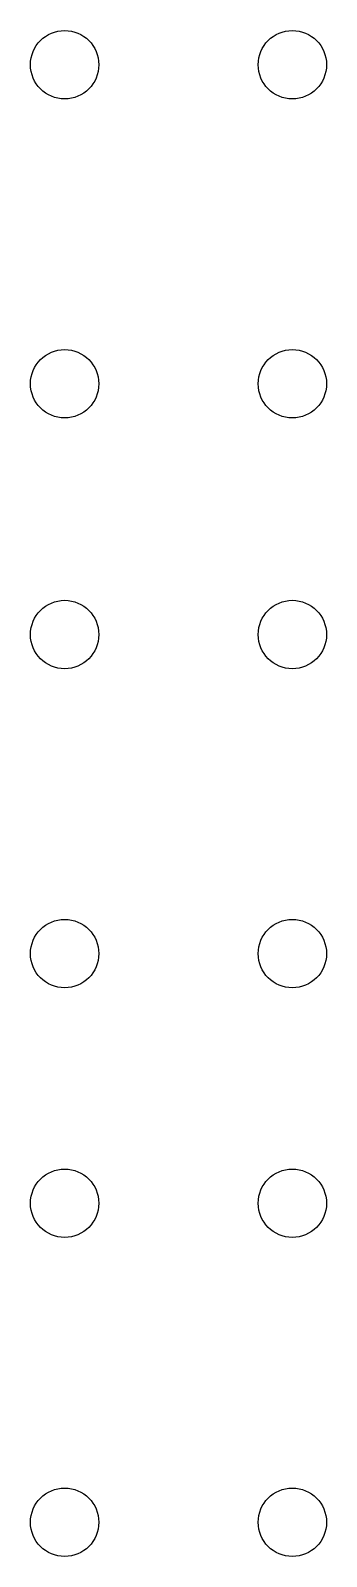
# Model space of a CAD drawing. Extents: x 101.1 to 170.9, y -144.4 to -82.9.
# Drawn here: x 163.1 to 170.9, y -123.1 to -82.93 of the extents above; entities outside this region: 2.
import ezdxf

# ---------------------------------------------------------------- set-up
doc = ezdxf.new("R2010")
doc.units = 0
doc.layers.add('BLACK', color=7, linetype='CONTINUOUS')

msp = doc.modelspace()

# ---------------------------------------------------------------- linework, layer by layer
at = {"layer": 'BLACK', "linetype": 'CONTINUOUS'}
for q in [(101.07, -144.07), (101.59, -144.38)]:
    msp.add_line((101.44, -143.94), q, dxfattribs=at)
at = {"layer": 'BLACK'}
for centre in [(164, -83.83), (170, -83.83), (164, -92.23), (170, -92.23), (164, -98.83), (170, -98.83), (164, -107.23), (170, -107.23), (164, -113.8), (170, -113.8), (164, -122.2), (170, -122.2)]:
    msp.add_circle(centre, 0.9, dxfattribs=at)

doc.saveas('drawing.dxf')
